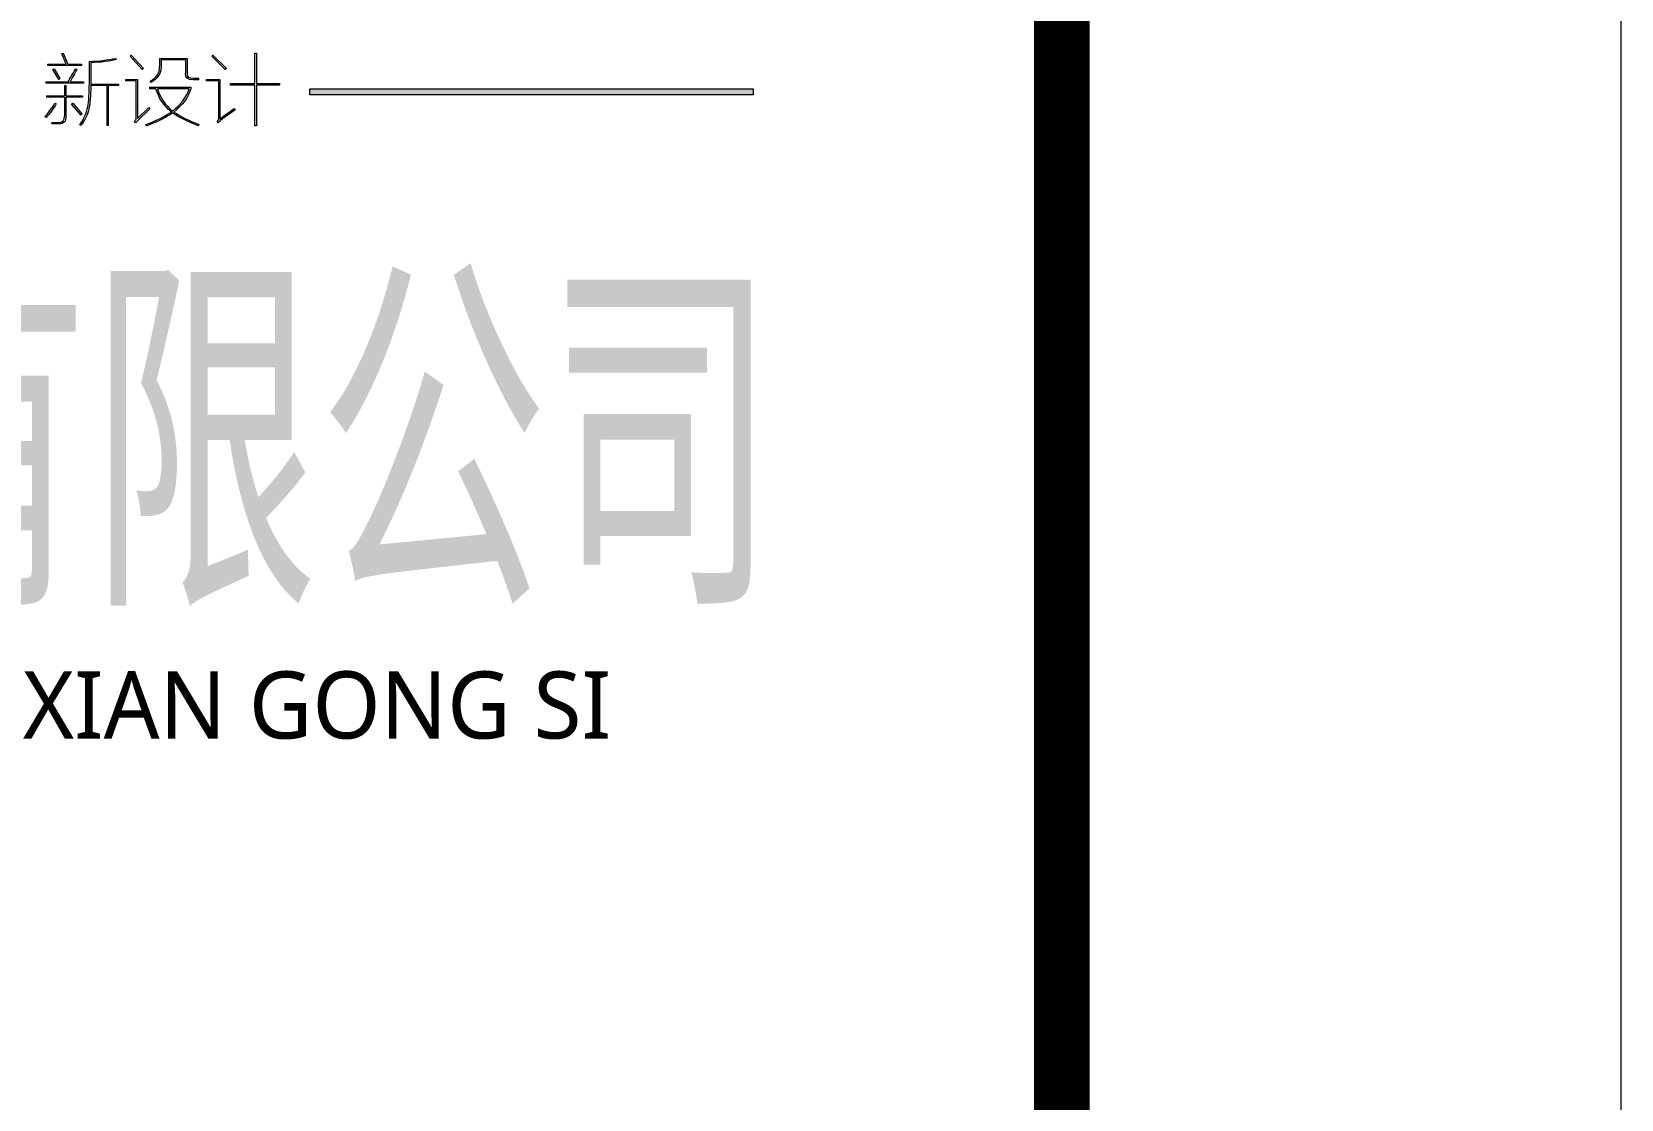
# Model space of a CAD drawing. Header units: inches. Extents: x -3733042 to -3450527, y 579159 to 997713.
# Drawn here: x -3454789 to -3450527, y 643325 to 646187 of the extents above; entities that cross this region are included whole.
import ezdxf

# ---------------------------------------------------------------- set-up
doc = ezdxf.new("R2010")
doc.units = ezdxf.units.IN
doc.header["$LTSCALE"] = 1000
doc.header["$MEASUREMENT"] = 0
doc.layers.get('0').update_dxf_attribs({"lineweight": 18})
doc.layers.add('PUB_TITLE', color=153, linetype='Continuous', lineweight=18)
doc.layers.add('图层 1', color=7, linetype='Continuous', lineweight=18)
doc.styles.add('-黑体', font='', dxfattribs={"width": 0.7})
doc.styles.get('-黑体').set_extended_font_data('微软雅黑')

msp = doc.modelspace()

# ---------------------------------------------------------------- hatches: boundary and pattern name
msp.add_hatch(color=256).paths.add_polyline_path([(-3454043.1, 646034.3), (-3452854.2, 646034.3), (-3452854.2, 646018.3), (-3454043.1, 646018.3)], flags=0)

# ---------------------------------------------------------------- linework, layer by layer
at = {"lineweight": 9}
for p, q in [((-3454746.1, 646096.4), (-3454746.1, 646100.6)), ((-3454746.1, 646100.6), (-3454696.5, 646100.6)), ((-3454655.2, 646096.4), (-3454746.1, 646096.4)), ((-3454708.2, 646128.4), (-3454704.9, 646130.1)), ((-3454696.5, 646100.6), (-3454708.2, 646128.4)), ((-3454704.9, 646130.1), (-3454692.2, 646100.6)), ((-3454692.2, 646100.6), (-3454655.2, 646100.6)), ((-3454655.2, 646100.6), (-3454655.2, 646096.4)), ((-3454635, 646107.4), (-3454635, 646042.6)), ((-3454630.9, 646104), (-3454630.9, 646046.8)), ((-3454524.9, 646121.7), (-3454522.3, 646124.2)), ((-3454492.9, 646086.3), (-3454524.9, 646121.7)), ((-3454522.3, 646124.2), (-3454489.5, 646088.9)), ((-3454446.6, 646115.8), (-3454446.6, 646093.1)), ((-3454442.4, 646111.6), (-3454442.4, 646093.1)), ((-3454376.8, 646111.6), (-3454376.8, 646075.4)), ((-3454372.6, 646115.8), (-3454372.6, 646075.4)), ((-3454306.1, 646121.7), (-3454303.6, 646124.2)), ((-3454270, 646086.3), (-3454306.1, 646121.7)), ((-3454303.6, 646124.2), (-3454266.6, 646088.9)), ((-3454190.9, 646130.1), (-3454186.7, 646130.1)), ((-3454190.9, 646048.5), (-3454190.9, 646130.1)), ((-3454186.7, 646130.1), (-3454186.7, 646048.5)), ((-3454751.1, 646052.7), (-3454751.1, 646049.3)), ((-3454732.6, 646085.5), (-3454729.2, 646088)), ((-3454716.6, 646059.4), (-3454732.6, 646085.5)), ((-3454729.2, 646088), (-3454713.3, 646061.9)), ((-3454713.3, 646061.9), (-3454716.6, 646059.4)), ((-3454650.2, 646052.7), (-3454650.2, 646049.3)), ((-3454537.5, 646059.4), (-3454537.5, 646055.2)), ((-3454509.7, 646055.2), (-3454509.7, 645951.7)), ((-3454505.5, 646059.4), (-3454505.5, 645954.3)), ((-3454489.5, 646088.9), (-3454492.9, 646086.3)), ((-3454342.3, 646062.8), (-3454342.3, 646058.6)), ((-3454321.3, 646059.4), (-3454321.3, 646055.2)), ((-3454288.5, 646055.2), (-3454288.5, 645951.7)), ((-3454284.3, 646059.4), (-3454284.3, 645953.4)), ((-3454266.6, 646088.9), (-3454270, 646086.3)), ((-3454749.5, 646015.7), (-3454749.5, 646011.5)), ((-3454701.5, 646042.6), (-3454701.5, 646015.7)), ((-3454701.5, 646011.5), (-3454701.5, 645961)), ((-3454697.3, 646042.6), (-3454697.3, 646015.7)), ((-3454697.3, 646011.5), (-3454697.3, 645961)), ((-3454652.7, 646015.7), (-3454652.7, 646011.5)), ((-3454587.9, 646042.6), (-3454587.9, 645935.7)), ((-3454583.8, 646042.6), (-3454583.8, 645935.7)), ((-3454556, 646046.8), (-3454556, 646042.6)), ((-3454473.6, 646038.4), (-3454473.6, 646034.2)), ((-3454362.5, 646038.4), (-3454362.5, 646034.2)), ((-3454255.7, 646044.3), (-3454255.7, 646048.5)), ((-3454255.7, 646048.5), (-3454190.9, 646048.5)), ((-3454190.9, 646044.3), (-3454255.7, 646044.3)), ((-3454190.9, 645934.9), (-3454190.9, 646044.3)), ((-3454186.7, 646048.5), (-3454124.5, 646048.5)), ((-3454124.5, 646044.3), (-3454186.7, 646044.3)), ((-3454186.7, 646044.3), (-3454186.7, 645934.9)), ((-3454124.5, 646048.5), (-3454124.5, 646044.3)), ((-3454682.1, 645993), (-3454678.8, 645995.5)), ((-3454656.9, 645963.5), (-3454682.1, 645993)), ((-3454678.8, 645995.5), (-3454654.4, 645966.9)), ((-3454654.4, 645966.9), (-3454656.9, 645963.5)), ((-3454186.7, 645934.9), (-3454190.9, 645934.9))]:
    msp.add_line(p, q, dxfattribs=at)
at = {"lineweight": 0}
for p, q in [((-3454043.1, 646034.3), (-3452854.2, 646034.3)), ((-3454043.1, 646018.3), (-3454043.1, 646034.3)), ((-3452854.2, 646018.3), (-3454043.1, 646018.3))]:
    msp.add_line(p, q, dxfattribs=at)
at = {"lineweight": 9}
for points in [[(-3454635, 646107.4), (-3454609.3, 646108.5), (-3454585.4, 646111.3), (-3454563.5, 646115.8)], [(-3454562.7, 646112.4), (-3454580.1, 646107.9), (-3454602.8, 646105.1), (-3454630.9, 646104)], [(-3454563.5, 646115.8), (-3454563.5, 646115.8), (-3454562.7, 646112.4), (-3454562.7, 646112.4)], [(-3454471.9, 646054.4), (-3454453.9, 646064.5), (-3454445.5, 646077.3), (-3454446.6, 646093.1)], [(-3454442.4, 646093.1), (-3454441.9, 646075.7), (-3454450.8, 646061.6), (-3454469.3, 646051)], [(-3454446.6, 646115.8), (-3454446.6, 646115.8), (-3454372.6, 646115.8), (-3454372.6, 646115.8)], [(-3454376.8, 646111.6), (-3454376.8, 646111.6), (-3454442.4, 646111.6), (-3454442.4, 646111.6)], [(-3454751.1, 646052.7), (-3454751.1, 646052.7), (-3454691.4, 646052.7), (-3454691.4, 646052.7)], [(-3454691.4, 646052.7), (-3454689.7, 646056.1), (-3454686.4, 646061.9), (-3454681.3, 646070.4)], [(-3454686.4, 646052.7), (-3454686.4, 646052.7), (-3454650.2, 646052.7), (-3454650.2, 646052.7)], [(-3454685.5, 646054.4), (-3454686.1, 646053.8), (-3454686.4, 646053.2), (-3454686.4, 646052.7)], [(-3454667.9, 646086.3), (-3454670.7, 646080.7), (-3454676.6, 646070.1), (-3454685.5, 646054.4)], [(-3454681.3, 646070.4), (-3454676.3, 646079.3), (-3454672.9, 646085.2), (-3454671.2, 646088)], [(-3454671.2, 646088), (-3454671.2, 646088), (-3454667.9, 646086.3), (-3454667.9, 646086.3)], [(-3454537.5, 646059.4), (-3454537.5, 646059.4), (-3454505.5, 646059.4), (-3454505.5, 646059.4)], [(-3454509.7, 646055.2), (-3454509.7, 646055.2), (-3454537.5, 646055.2), (-3454537.5, 646055.2)], [(-3454469.3, 646051), (-3454469.3, 646051), (-3454471.9, 646054.4), (-3454471.9, 646054.4)], [(-3454356.6, 646058.6), (-3454370.7, 646058), (-3454377.4, 646063.6), (-3454376.8, 646075.4)], [(-3454372.6, 646075.4), (-3454373.7, 646066.4), (-3454368.4, 646062.2), (-3454356.6, 646062.8)], [(-3454356.6, 646062.8), (-3454356.6, 646062.8), (-3454342.3, 646062.8), (-3454342.3, 646062.8)], [(-3454342.3, 646058.6), (-3454342.3, 646058.6), (-3454356.6, 646058.6), (-3454356.6, 646058.6)], [(-3454321.3, 646059.4), (-3454321.3, 646059.4), (-3454284.3, 646059.4), (-3454284.3, 646059.4)], [(-3454288.5, 646055.2), (-3454288.5, 646055.2), (-3454321.3, 646055.2), (-3454321.3, 646055.2)], [(-3454650.2, 646049.3), (-3454650.2, 646049.3), (-3454751.1, 646049.3), (-3454751.1, 646049.3)], [(-3454749.5, 646015.7), (-3454749.5, 646015.7), (-3454701.5, 646015.7), (-3454701.5, 646015.7)], [(-3454701.5, 646011.5), (-3454701.5, 646011.5), (-3454749.5, 646011.5), (-3454749.5, 646011.5)], [(-3454701.5, 646042.6), (-3454701.5, 646042.6), (-3454697.3, 646042.6), (-3454697.3, 646042.6)], [(-3454697.3, 646015.7), (-3454697.3, 646015.7), (-3454652.7, 646015.7), (-3454652.7, 646015.7)], [(-3454652.7, 646011.5), (-3454652.7, 646011.5), (-3454697.3, 646011.5), (-3454697.3, 646011.5)], [(-3454640.1, 645980.3), (-3454636.7, 645993.2), (-3454635, 646014), (-3454635, 646042.6)], [(-3454630.9, 646042.6), (-3454630.9, 646014.6), (-3454632.5, 645993.8), (-3454635.9, 645980.3)], [(-3454630.9, 646046.8), (-3454630.9, 646046.8), (-3454556, 646046.8), (-3454556, 646046.8)], [(-3454587.9, 646042.6), (-3454587.9, 646042.6), (-3454630.9, 646042.6), (-3454630.9, 646042.6)], [(-3454556, 646042.6), (-3454556, 646042.6), (-3454583.8, 646042.6), (-3454583.8, 646042.6)], [(-3454473.6, 646038.4), (-3454473.6, 646038.4), (-3454362.5, 646038.4), (-3454362.5, 646038.4)], [(-3454455.9, 646034.2), (-3454455.9, 646034.2), (-3454473.6, 646034.2), (-3454473.6, 646034.2)], [(-3454414.7, 645971.9), (-3454435.4, 645989.3), (-3454449.2, 646010.1), (-3454455.9, 646034.2)], [(-3454366.7, 646034.2), (-3454366.7, 646034.2), (-3454451.7, 646034.2), (-3454451.7, 646034.2)], [(-3454451.7, 646034.2), (-3454445, 646010.6), (-3454431.5, 645990.7), (-3454411.3, 645974.5)], [(-3454411.3, 645974.5), (-3454389.4, 645991.3), (-3454374.6, 646011.2), (-3454366.7, 646034.2)], [(-3454362.5, 646034.2), (-3454370.4, 646010.1), (-3454385.5, 645989.3), (-3454408, 645971.9)], [(-3454753.6, 645960.2), (-3454744.7, 645969.1), (-3454735.7, 645980.9), (-3454726.7, 645995.5)], [(-3454723.4, 645993.8), (-3454731.8, 645979.8), (-3454740.7, 645967.7), (-3454750.3, 645957.6)], [(-3454726.7, 645995.5), (-3454726.7, 645995.5), (-3454723.4, 645993.8), (-3454723.4, 645993.8)], [(-3454660.3, 645937.5), (-3454649.6, 645952.6), (-3454642.9, 645966.9), (-3454640.1, 645980.3)], [(-3454635.9, 645980.3), (-3454638.7, 645966.9), (-3454645.7, 645952), (-3454656.9, 645935.7)], [(-3454505.5, 645954.3), (-3454505.5, 645954.3), (-3454475.2, 645983.7), (-3454475.2, 645983.7)], [(-3454472.7, 645980.3), (-3454472.7, 645980.3), (-3454504.7, 645949.2), (-3454504.7, 645949.2)], [(-3454482.8, 645938.3), (-3454454.2, 645949), (-3454431.5, 645960.2), (-3454414.7, 645971.9)], [(-3454411.3, 645969.4), (-3454425.3, 645959.3), (-3454448.6, 645947.5), (-3454481.1, 645934.1)], [(-3454475.2, 645983.7), (-3454475.2, 645983.7), (-3454472.7, 645980.3), (-3454472.7, 645980.3)], [(-3454342.3, 645934.9), (-3454372.6, 645946.7), (-3454395.6, 645958.2), (-3454411.3, 645969.4)], [(-3454408, 645971.9), (-3454390.6, 645960.2), (-3454368.4, 645949.2), (-3454341.5, 645939.1)], [(-3454284.3, 645953.4), (-3454284.3, 645953.4), (-3454246.4, 645981.2), (-3454246.4, 645981.2)], [(-3454243.9, 645977.8), (-3454243.9, 645977.8), (-3454283.4, 645949.2), (-3454283.4, 645949.2)], [(-3454246.4, 645981.2), (-3454246.4, 645981.2), (-3454243.9, 645977.8), (-3454243.9, 645977.8)], [(-3454750.3, 645957.6), (-3454750.3, 645957.6), (-3454753.6, 645960.2), (-3454753.6, 645960.2)], [(-3454735.1, 645940), (-3454735.1, 645940), (-3454734.3, 645944.2), (-3454734.3, 645944.2)], [(-3454716.6, 645940), (-3454722.8, 645940), (-3454729, 645940), (-3454735.1, 645940)], [(-3454734.3, 645944.2), (-3454728.1, 645944.2), (-3454722.2, 645944.2), (-3454716.6, 645944.2)], [(-3454697.3, 645961), (-3454696.7, 645946.4), (-3454703.2, 645939.4), (-3454716.6, 645940)], [(-3454716.6, 645944.2), (-3454706, 645943.6), (-3454701, 645949.2), (-3454701.5, 645961)], [(-3454656.9, 645935.7), (-3454656.9, 645935.7), (-3454660.3, 645937.5), (-3454660.3, 645937.5)], [(-3454583.8, 645935.7), (-3454583.8, 645935.7), (-3454587.9, 645935.7), (-3454587.9, 645935.7)], [(-3454513.1, 645945), (-3454510.8, 645949), (-3454509.7, 645951.2), (-3454509.7, 645951.7)], [(-3454509.7, 645943.3), (-3454509.7, 645943.3), (-3454513.1, 645945), (-3454513.1, 645945)], [(-3454504.7, 645949.2), (-3454506.3, 645947), (-3454508, 645945), (-3454509.7, 645943.3)], [(-3454481.1, 645934.1), (-3454481.1, 645934.1), (-3454482.8, 645938.3), (-3454482.8, 645938.3)], [(-3454341.5, 645939.1), (-3454341.5, 645939.1), (-3454342.3, 645934.9), (-3454342.3, 645934.9)], [(-3454291.9, 645945.9), (-3454289.6, 645948.7), (-3454288.5, 645950.6), (-3454288.5, 645951.7)], [(-3454289.3, 645943.3), (-3454289.3, 645943.3), (-3454291.9, 645945.9), (-3454291.9, 645945.9)], [(-3454285.1, 645946.7), (-3454286.8, 645945.6), (-3454288.2, 645944.5), (-3454289.3, 645943.3)], [(-3454283.4, 645949.2), (-3454284, 645948.7), (-3454284.6, 645947.8), (-3454285.1, 645946.7)]]:
    msp.add_open_spline(points, degree=3, dxfattribs=at)
at = {"layer": 'PUB_TITLE'}
msp.add_lwpolyline([(-3561976.8, 593012.6), (-3450526.8, 593012.6), (-3450526.8, 656012.6), (-3561976.8, 656012.6)], close=True, dxfattribs=at)
msp.add_lwpolyline([(-3558226.8, 594512.6, 150, 150, 0), (-3452026.8, 594512.6, 150, 150, 0), (-3452026.8, 654512.6, 150, 150, 0), (-3558226.8, 654512.6, 150, 150, 0)], format="xyseb", close=True, dxfattribs=at)
at = {"layer": '图层 1', "lineweight": 0}
msp.add_line((-3452854.2, 646034.3), (-3452854.2, 646018.3), dxfattribs=at)

# ---------------------------------------------------------------- texts
at = {"style": '-黑体', "width": 0.6}
msp.add_text('工程设计有限公司', height=750, dxfattribs=at).set_placement((-3457703.1, 644728.5))
at = {"insert": (-3457746, 644244.1), "char_height": 180, "width": 7219.855, "attachment_point": 7, "style": '-黑体'}
msp.add_mtext('{\\W1; GONG CHENG SHE JI YOU XIAN GONG SI }', dxfattribs=at)

doc.saveas('drawing.dxf')
